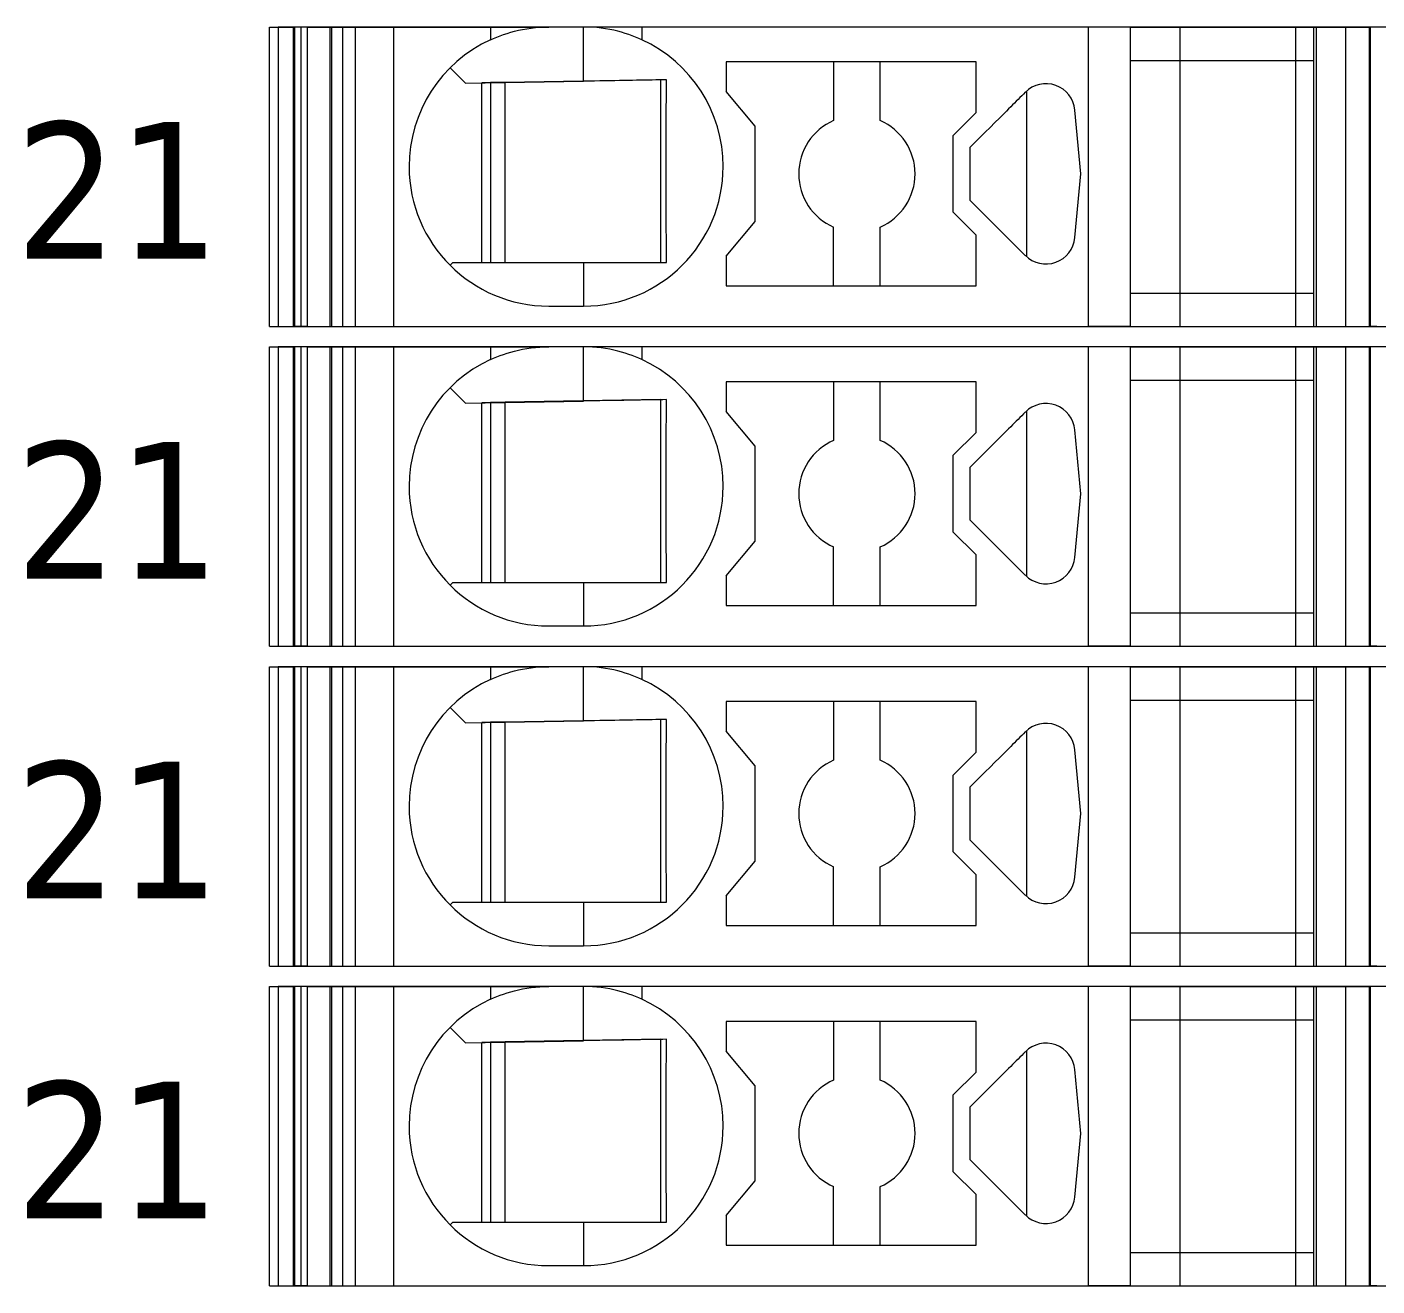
# Model space of a CAD drawing. Header units: millimetres. Extents: x 0 to 1680, y 0 to 1188.
# Drawn here: x 896.68 to 919.89, y 501.85 to 523.5 of the extents above; entities that cross this region are included whole.
import ezdxf
from ezdxf.enums import TextEntityAlignment as Align

# ---------------------------------------------------------------- set-up
doc = ezdxf.new("R2010")
doc.units = ezdxf.units.MM
for name, color, linetype, lineweight in [('EPLAN309', 5, 'Continuous', 5), ('EPLAN493', 5, 'Continuous', 5), ('MAIN-1', 7, 'Continuous', 5), ('MAIN-2', 7, 'Continuous', 5)]:
    doc.layers.add(name, color=color, linetype=linetype, lineweight=lineweight)
doc.styles.add('Tahoma', font='')
doc.styles.get('Tahoma').set_extended_font_data('Tahoma')

# ---------------------------------------------------------------- blocks, each defined once
blk = doc.blocks.new('EPLSYM_LibrarySPECIAL_Symbol12_Variant0_Placement8_18')
at = {"layer": 'EPLAN309', "lineweight": 13, "ltscale": 16}
blk.add_lwpolyline([(0, -5.15), (68.15, -5.15), (68.15, 0), (0, 0)], close=True, dxfattribs=at)
at = {"layer": 'EPLAN493', "color": 5, "style": 'Tahoma'}
blk.add_attdef('17_20450', text='', height=2.3478, dxfattribs=at).set_placement((0, -21.83478), align=Align.MIDDLE_RIGHT)
blk = doc.blocks.new('EPLSYM_LibrarySPECIAL_Symbol12_Variant0_Placement8_19')
at = {"layer": 'EPLAN309', "lineweight": 13, "ltscale": 16}
blk.add_lwpolyline([(0, -5.15), (68.15, -5.15), (68.15, 0), (0, 0)], close=True, dxfattribs=at)
at = {"layer": 'EPLAN493', "color": 5, "style": 'Tahoma'}
blk.add_attdef('17_20450', text='', height=2.3478, dxfattribs=at).set_placement((0, -21.83478), align=Align.MIDDLE_RIGHT)
blk = doc.blocks.new('EPLSYM_LibrarySPECIAL_Symbol12_Variant0_Placement8_20')
at = {"layer": 'EPLAN309', "lineweight": 13, "ltscale": 16}
blk.add_lwpolyline([(0, -5.15), (68.15, -5.15), (68.15, 0), (0, 0)], close=True, dxfattribs=at)
at = {"layer": 'EPLAN493', "color": 5, "style": 'Tahoma'}
blk.add_attdef('17_20450', text='', height=2.3478, dxfattribs=at).set_placement((0, -21.83478), align=Align.MIDDLE_RIGHT)
blk = doc.blocks.new('EPLSYM_LibrarySPECIAL_Symbol12_Variant0_Placement8_21')
at = {"layer": 'EPLAN309', "lineweight": 13, "ltscale": 16}
blk.add_lwpolyline([(0, -5.15), (68.15, -5.15), (68.15, 0), (0, 0)], close=True, dxfattribs=at)
at = {"layer": 'EPLAN493', "color": 5, "style": 'Tahoma'}
blk.add_attdef('17_20450', text='', height=2.3478, dxfattribs=at).set_placement((0, -21.83478), align=Align.MIDDLE_RIGHT)

msp = doc.modelspace()

# ---------------------------------------------------------------- linework, layer by layer
at = {"layer": 'MAIN-1'}
for p, q in [((900.85, 523.5), (901.284, 523.5)), ((900.85, 518.35), (900.85, 523.5)), ((901.393, 523.5), (901.284, 523.5)), ((901.284, 518.35), (901.284, 523.5)), ((901.501, 523.5), (901.393, 523.5)), ((901.393, 518.35), (901.393, 523.5)), ((901.501, 523.5), (904.65, 523.5)), ((901.501, 518.35), (901.501, 523.5)), ((904.65, 523.5), (905.65, 523.5)), ((904.65, 523.5), (904.65, 523.282)), ((905.497, 523.495), (905.573, 523.499)), ((905.573, 523.499), (905.65, 523.5)), ((906.25, 523.5), (905.65, 523.5)), ((906.327, 523.499), (906.25, 523.5)), ((907.25, 523.5), (906.25, 523.5)), ((906.25, 522.568), (906.25, 523.5)), ((906.403, 523.495), (906.327, 523.499)), ((914.932, 523.5), (907.25, 523.5)), ((907.25, 523.5), (907.25, 523.282)), ((915.65, 523.5), (914.932, 523.5)), ((914.932, 518.35), (914.932, 523.5)), ((915.65, 523.5), (918.8, 523.5)), ((915.65, 523.5), (915.65, 518.35)), ((918.8, 523.5), (919.35, 523.5)), ((918.8, 523.5), (918.8, 518.35)), ((919.35, 523.5), (919.784, 523.5)), ((919.35, 523.5), (919.35, 518.35)), ((919.893, 523.5), (919.784, 523.5)), ((919.784, 518.35), (919.784, 523.5)), ((904.65, 523.282), (904.702, 523.305)), ((904.702, 523.305), (904.756, 523.327)), ((904.756, 523.327), (904.813, 523.349)), ((904.813, 523.349), (904.872, 523.37)), ((904.872, 523.37), (904.933, 523.39)), ((904.933, 523.39), (904.997, 523.409)), ((904.997, 523.409), (905.063, 523.427)), ((905.063, 523.427), (905.131, 523.443)), ((905.131, 523.443), (905.201, 523.458)), ((905.201, 523.458), (905.272, 523.47)), ((905.272, 523.47), (905.346, 523.481)), ((905.346, 523.481), (905.421, 523.489)), ((905.421, 523.489), (905.497, 523.495)), ((906.479, 523.489), (906.403, 523.495)), ((906.554, 523.481), (906.479, 523.489)), ((906.628, 523.47), (906.554, 523.481)), ((906.699, 523.458), (906.628, 523.47)), ((906.769, 523.443), (906.699, 523.458)), ((906.837, 523.427), (906.769, 523.443)), ((906.903, 523.409), (906.837, 523.427)), ((906.967, 523.39), (906.903, 523.409)), ((907.028, 523.37), (906.967, 523.39)), ((907.087, 523.349), (907.028, 523.37)), ((907.144, 523.327), (907.087, 523.349)), ((907.198, 523.305), (907.144, 523.327)), ((907.25, 523.282), (907.198, 523.305)), ((908.7, 522.9), (908.7, 522.389)), ((913, 522.9), (908.7, 522.9)), ((910.55, 522.9), (910.55, 521.892)), ((911.35, 521.892), (911.35, 522.9)), ((913, 522.029), (913, 522.9)), ((915.65, 522.925), (918.8, 522.925)), ((903.953, 522.797), (904.217, 522.533)), ((904.217, 522.533), (906.25, 522.568)), ((906.345, 522.57), (906.25, 522.568)), ((906.438, 522.571), (906.345, 522.57)), ((906.53, 522.573), (906.438, 522.571)), ((906.618, 522.575), (906.53, 522.573)), ((906.703, 522.576), (906.618, 522.575)), ((906.786, 522.577), (906.703, 522.576)), ((906.865, 522.579), (906.786, 522.577)), ((906.943, 522.58), (906.865, 522.579)), ((907.017, 522.581), (906.943, 522.58)), ((907.09, 522.582), (907.017, 522.581)), ((907.16, 522.584), (907.09, 522.582)), ((907.229, 522.585), (907.16, 522.584)), ((907.297, 522.586), (907.229, 522.585)), ((907.363, 522.587), (907.297, 522.586)), ((907.428, 522.588), (907.363, 522.587)), ((907.491, 522.589), (907.428, 522.588)), ((907.554, 522.59), (907.491, 522.589)), ((907.615, 522.591), (907.554, 522.59)), ((907.579, 519.45), (907.579, 522.591)), ((907.676, 522.592), (907.615, 522.591)), ((907.676, 522.522), (907.676, 522.592)), ((904.5, 519.45), (904.5, 522.538)), ((904.65, 522.54), (904.65, 519.45)), ((904.9, 519.45), (904.9, 522.545)), ((907.673, 522.303), (907.674, 522.377)), ((907.674, 522.377), (907.675, 522.45)), ((907.675, 522.45), (907.676, 522.522)), ((909.2, 521.793), (908.7, 522.389)), ((913.815, 522.347), (913.784, 522.316)), ((913.846, 522.379), (913.815, 522.347)), ((913.867, 522.398), (913.867, 519.552)), ((907.671, 522.07), (907.672, 522.149)), ((907.672, 522.149), (907.673, 522.227)), ((907.673, 522.227), (907.673, 522.303)), ((913.594, 522.126), (913.558, 522.09)), ((913.627, 522.159), (913.594, 522.126)), ((913.658, 522.191), (913.627, 522.159)), ((913.69, 522.222), (913.658, 522.191)), ((913.721, 522.253), (913.69, 522.222)), ((913.752, 522.285), (913.721, 522.253)), ((913.784, 522.316), (913.752, 522.285)), ((907.669, 521.817), (907.67, 521.904)), ((907.67, 521.988), (907.671, 522.07)), ((907.67, 521.904), (907.67, 521.988)), ((912.6, 521.629), (913, 522.029)), ((913.402, 521.934), (913.323, 521.856)), ((913.443, 521.975), (913.402, 521.934)), ((913.483, 522.015), (913.443, 521.975)), ((913.521, 522.053), (913.483, 522.015)), ((913.558, 522.09), (913.521, 522.053)), ((914.802, 520.975), (914.698, 522.072)), ((907.668, 521.632), (907.669, 521.726)), ((907.669, 521.726), (907.669, 521.817)), ((909.2, 520.157), (909.2, 521.793)), ((913.158, 521.69), (913.072, 521.604)), ((913.242, 521.774), (913.158, 521.69)), ((913.323, 521.856), (913.242, 521.774)), ((907.667, 521.431), (907.668, 521.534)), ((907.667, 521.324), (907.667, 521.431)), ((907.668, 521.534), (907.668, 521.632)), ((912.6, 521.629), (912.6, 520.321)), ((912.986, 521.518), (912.9, 521.432)), ((912.9, 521.302), (912.9, 521.432)), ((913.072, 521.604), (912.986, 521.518)), ((907.667, 521.213), (907.667, 521.324)), ((907.667, 521.1), (907.667, 521.213)), ((912.9, 521.171), (912.9, 521.302)), ((907.667, 520.979), (907.667, 521.1)), ((907.667, 520.861), (907.667, 520.979)), ((912.9, 521.04), (912.9, 521.171)), ((912.9, 520.91), (912.9, 521.04)), ((914.698, 519.878), (914.802, 520.975)), ((907.667, 520.747), (907.667, 520.861)), ((907.668, 520.638), (907.667, 520.747)), ((912.9, 520.779), (912.9, 520.91)), ((912.9, 520.648), (912.9, 520.779)), ((907.668, 520.534), (907.668, 520.638)), ((907.669, 520.434), (907.668, 520.534)), ((912.9, 520.518), (912.9, 520.648)), ((912.9, 520.518), (913.846, 519.571)), ((907.669, 520.339), (907.669, 520.434)), ((907.67, 520.248), (907.669, 520.339)), ((907.671, 520.159), (907.67, 520.248)), ((913, 519.921), (912.6, 520.321)), ((907.672, 520.073), (907.671, 520.159)), ((907.672, 519.99), (907.672, 520.073)), ((908.7, 519.561), (909.2, 520.157)), ((910.55, 519.05), (910.55, 520.058)), ((911.35, 519.05), (911.35, 520.058)), ((907.673, 519.908), (907.672, 519.99)), ((907.674, 519.829), (907.673, 519.908)), ((907.675, 519.75), (907.674, 519.829)), ((913, 519.05), (913, 519.921)), ((907.676, 519.674), (907.675, 519.75)), ((907.676, 519.598), (907.676, 519.674)), ((907.677, 519.524), (907.676, 519.598)), ((908.7, 519.561), (908.7, 519.05)), ((904, 519.45), (903.953, 519.403)), ((904, 519.45), (906.25, 519.45)), ((906.25, 519.45), (906.342, 519.45)), ((906.25, 519.45), (906.25, 518.7)), ((906.342, 519.45), (906.433, 519.45)), ((906.433, 519.45), (906.523, 519.45)), ((906.523, 519.45), (906.61, 519.45)), ((906.61, 519.45), (906.695, 519.45)), ((906.695, 519.45), (906.778, 519.45)), ((906.778, 519.45), (906.858, 519.45)), ((906.858, 519.45), (906.936, 519.45)), ((906.936, 519.45), (907.011, 519.45)), ((907.011, 519.45), (907.085, 519.45)), ((907.085, 519.45), (907.157, 519.45)), ((907.157, 519.45), (907.226, 519.45)), ((907.226, 519.45), (907.295, 519.45)), ((907.295, 519.45), (907.361, 519.45)), ((907.361, 519.45), (907.427, 519.45)), ((907.427, 519.45), (907.491, 519.45)), ((907.491, 519.45), (907.555, 519.45)), ((907.555, 519.45), (907.617, 519.45)), ((907.617, 519.45), (907.678, 519.45)), ((907.678, 519.45), (907.677, 519.524)), ((908.7, 519.05), (913, 519.05)), ((915.65, 518.925), (918.8, 518.925)), ((905.65, 518.7), (906.25, 518.7)), ((900.85, 518.35), (901.284, 518.35)), ((901.393, 518.35), (901.284, 518.35)), ((901.501, 518.35), (901.393, 518.35)), ((901.501, 518.35), (914.932, 518.35)), ((915.65, 518.35), (914.932, 518.35)), ((915.65, 518.35), (918.8, 518.35)), ((918.8, 518.35), (919.35, 518.35)), ((919.35, 518.35), (919.784, 518.35)), ((919.893, 518.35), (919.784, 518.35)), ((900.85, 518), (901.284, 518)), ((900.85, 512.85), (900.85, 518)), ((901.393, 518), (901.284, 518)), ((901.284, 512.85), (901.284, 518)), ((901.501, 518), (901.393, 518)), ((901.393, 512.85), (901.393, 518)), ((901.501, 518), (904.65, 518)), ((901.501, 512.85), (901.501, 518)), ((904.65, 518), (905.65, 518)), ((904.65, 518), (904.65, 517.782)), ((904.997, 517.909), (905.063, 517.927)), ((905.063, 517.927), (905.131, 517.943)), ((905.131, 517.943), (905.201, 517.958)), ((905.201, 517.958), (905.272, 517.97)), ((905.272, 517.97), (905.346, 517.981)), ((905.346, 517.981), (905.421, 517.989)), ((905.421, 517.989), (905.497, 517.995)), ((905.497, 517.995), (905.573, 517.999)), ((905.573, 517.999), (905.65, 518)), ((906.25, 518), (905.65, 518)), ((906.327, 517.999), (906.25, 518)), ((907.25, 518), (906.25, 518)), ((906.25, 517.068), (906.25, 518)), ((906.403, 517.995), (906.327, 517.999)), ((906.479, 517.989), (906.403, 517.995)), ((906.554, 517.981), (906.479, 517.989)), ((906.628, 517.97), (906.554, 517.981)), ((906.699, 517.958), (906.628, 517.97)), ((906.769, 517.943), (906.699, 517.958)), ((906.837, 517.927), (906.769, 517.943)), ((906.903, 517.909), (906.837, 517.927)), ((914.932, 518), (907.25, 518)), ((907.25, 518), (907.25, 517.782)), ((915.65, 518), (914.932, 518)), ((914.932, 512.85), (914.932, 518)), ((915.65, 518), (918.8, 518)), ((915.65, 518), (915.65, 512.85)), ((918.8, 518), (919.35, 518)), ((918.8, 518), (918.8, 512.85)), ((919.35, 518), (919.784, 518)), ((919.35, 518), (919.35, 512.85)), ((919.893, 518), (919.784, 518)), ((919.784, 512.85), (919.784, 518)), ((904.65, 517.782), (904.702, 517.805)), ((904.702, 517.805), (904.756, 517.827)), ((904.756, 517.827), (904.813, 517.849)), ((904.813, 517.849), (904.872, 517.87)), ((904.872, 517.87), (904.933, 517.89)), ((904.933, 517.89), (904.997, 517.909)), ((906.967, 517.89), (906.903, 517.909)), ((907.028, 517.87), (906.967, 517.89)), ((907.087, 517.849), (907.028, 517.87)), ((907.144, 517.827), (907.087, 517.849)), ((907.198, 517.805), (907.144, 517.827)), ((907.25, 517.782), (907.198, 517.805)), ((903.953, 517.297), (904.217, 517.033)), ((908.7, 517.4), (908.7, 516.889)), ((913, 517.4), (908.7, 517.4)), ((910.55, 517.4), (910.55, 516.392)), ((911.35, 516.392), (911.35, 517.4)), ((913, 516.529), (913, 517.4)), ((915.65, 517.425), (918.8, 517.425)), ((904.217, 517.033), (906.25, 517.068)), ((904.5, 513.95), (904.5, 517.038)), ((904.65, 517.04), (904.65, 513.95)), ((904.9, 513.95), (904.9, 517.045)), ((906.345, 517.07), (906.25, 517.068)), ((906.438, 517.071), (906.345, 517.07)), ((906.53, 517.073), (906.438, 517.071)), ((906.618, 517.075), (906.53, 517.073)), ((906.703, 517.076), (906.618, 517.075)), ((906.786, 517.077), (906.703, 517.076)), ((906.865, 517.079), (906.786, 517.077)), ((906.943, 517.08), (906.865, 517.079)), ((907.017, 517.081), (906.943, 517.08)), ((907.09, 517.082), (907.017, 517.081)), ((907.16, 517.084), (907.09, 517.082)), ((907.229, 517.085), (907.16, 517.084)), ((907.297, 517.086), (907.229, 517.085)), ((907.363, 517.087), (907.297, 517.086)), ((907.428, 517.088), (907.363, 517.087)), ((907.491, 517.089), (907.428, 517.088)), ((907.554, 517.09), (907.491, 517.089)), ((907.615, 517.091), (907.554, 517.09)), ((907.579, 513.95), (907.579, 517.091)), ((907.676, 517.092), (907.615, 517.091)), ((907.675, 516.95), (907.676, 517.022)), ((907.676, 517.022), (907.676, 517.092)), ((907.673, 516.803), (907.674, 516.877)), ((907.673, 516.727), (907.673, 516.803)), ((907.674, 516.877), (907.675, 516.95)), ((909.2, 516.293), (908.7, 516.889)), ((913.752, 516.785), (913.721, 516.753)), ((913.784, 516.816), (913.752, 516.785)), ((913.815, 516.847), (913.784, 516.816)), ((913.846, 516.879), (913.815, 516.847)), ((913.867, 516.898), (913.867, 514.052)), ((907.67, 516.488), (907.671, 516.57)), ((907.671, 516.57), (907.672, 516.649)), ((907.672, 516.649), (907.673, 516.727)), ((913.521, 516.553), (913.483, 516.515)), ((913.558, 516.59), (913.521, 516.553)), ((913.594, 516.626), (913.558, 516.59)), ((913.627, 516.659), (913.594, 516.626)), ((913.658, 516.691), (913.627, 516.659)), ((913.69, 516.722), (913.658, 516.691)), ((913.721, 516.753), (913.69, 516.722)), ((914.802, 515.475), (914.698, 516.572)), ((907.669, 516.317), (907.67, 516.404)), ((907.669, 516.226), (907.669, 516.317)), ((907.67, 516.404), (907.67, 516.488)), ((912.6, 516.129), (913, 516.529)), ((913.323, 516.356), (913.242, 516.274)), ((913.402, 516.434), (913.323, 516.356)), ((913.443, 516.475), (913.402, 516.434)), ((913.483, 516.515), (913.443, 516.475)), ((907.668, 516.132), (907.669, 516.226)), ((907.668, 516.034), (907.668, 516.132)), ((909.2, 514.657), (909.2, 516.293)), ((912.6, 516.129), (912.6, 514.821)), ((913.072, 516.104), (912.986, 516.018)), ((913.158, 516.19), (913.072, 516.104)), ((913.242, 516.274), (913.158, 516.19)), ((907.667, 515.931), (907.668, 516.034)), ((907.667, 515.824), (907.667, 515.931)), ((912.986, 516.018), (912.9, 515.932)), ((912.9, 515.802), (912.9, 515.932)), ((907.667, 515.713), (907.667, 515.824)), ((907.667, 515.6), (907.667, 515.713)), ((912.9, 515.671), (912.9, 515.802)), ((912.9, 515.54), (912.9, 515.671)), ((907.667, 515.479), (907.667, 515.6)), ((907.667, 515.361), (907.667, 515.479)), ((912.9, 515.41), (912.9, 515.54)), ((912.9, 515.279), (912.9, 515.41)), ((914.698, 514.378), (914.802, 515.475)), ((907.667, 515.247), (907.667, 515.361)), ((907.668, 515.138), (907.667, 515.247)), ((912.9, 515.148), (912.9, 515.279)), ((912.9, 515.018), (912.9, 515.148)), ((907.668, 515.034), (907.668, 515.138)), ((907.669, 514.934), (907.668, 515.034)), ((907.669, 514.839), (907.669, 514.934)), ((912.9, 515.018), (913.846, 514.071)), ((907.67, 514.748), (907.669, 514.839)), ((907.671, 514.659), (907.67, 514.748)), ((913, 514.421), (912.6, 514.821)), ((907.672, 514.573), (907.671, 514.659)), ((907.672, 514.49), (907.672, 514.573)), ((907.673, 514.408), (907.672, 514.49)), ((908.7, 514.061), (909.2, 514.657)), ((910.55, 513.55), (910.55, 514.558)), ((911.35, 513.55), (911.35, 514.558)), ((907.674, 514.329), (907.673, 514.408)), ((907.675, 514.25), (907.674, 514.329)), ((907.676, 514.174), (907.675, 514.25)), ((913, 513.55), (913, 514.421)), ((907.676, 514.098), (907.676, 514.174)), ((907.677, 514.024), (907.676, 514.098)), ((907.678, 513.95), (907.677, 514.024)), ((908.7, 514.061), (908.7, 513.55)), ((904, 513.95), (903.953, 513.903)), ((904, 513.95), (906.25, 513.95)), ((906.25, 513.95), (906.342, 513.95)), ((906.25, 513.95), (906.25, 513.2)), ((906.342, 513.95), (906.433, 513.95)), ((906.433, 513.95), (906.523, 513.95)), ((906.523, 513.95), (906.61, 513.95)), ((906.61, 513.95), (906.695, 513.95)), ((906.695, 513.95), (906.778, 513.95)), ((906.778, 513.95), (906.858, 513.95)), ((906.858, 513.95), (906.936, 513.95)), ((906.936, 513.95), (907.011, 513.95)), ((907.011, 513.95), (907.085, 513.95)), ((907.085, 513.95), (907.157, 513.95)), ((907.157, 513.95), (907.226, 513.95)), ((907.226, 513.95), (907.295, 513.95)), ((907.295, 513.95), (907.361, 513.95)), ((907.361, 513.95), (907.427, 513.95)), ((907.427, 513.95), (907.491, 513.95)), ((907.491, 513.95), (907.555, 513.95)), ((907.555, 513.95), (907.617, 513.95)), ((907.617, 513.95), (907.678, 513.95)), ((908.7, 513.55), (913, 513.55)), ((915.65, 513.425), (918.8, 513.425)), ((905.65, 513.2), (906.25, 513.2)), ((900.85, 512.85), (901.284, 512.85)), ((901.393, 512.85), (901.284, 512.85)), ((901.501, 512.85), (901.393, 512.85)), ((901.501, 512.85), (914.932, 512.85)), ((915.65, 512.85), (914.932, 512.85)), ((915.65, 512.85), (918.8, 512.85)), ((918.8, 512.85), (919.35, 512.85)), ((919.35, 512.85), (919.784, 512.85)), ((919.893, 512.85), (919.784, 512.85)), ((900.85, 512.5), (901.284, 512.5)), ((900.85, 507.35), (900.85, 512.5)), ((901.393, 512.5), (901.284, 512.5)), ((901.284, 507.35), (901.284, 512.5)), ((901.501, 512.5), (901.393, 512.5)), ((901.393, 507.35), (901.393, 512.5)), ((901.501, 512.5), (904.65, 512.5)), ((901.501, 507.35), (901.501, 512.5)), ((904.65, 512.5), (905.65, 512.5)), ((904.65, 512.5), (904.65, 512.282)), ((904.813, 512.349), (904.872, 512.37)), ((904.872, 512.37), (904.933, 512.39)), ((904.933, 512.39), (904.997, 512.409)), ((904.997, 512.409), (905.063, 512.427)), ((905.063, 512.427), (905.131, 512.443)), ((905.131, 512.443), (905.201, 512.458)), ((905.201, 512.458), (905.272, 512.47)), ((905.272, 512.47), (905.346, 512.481)), ((905.346, 512.481), (905.421, 512.489)), ((905.421, 512.489), (905.497, 512.495)), ((905.497, 512.495), (905.573, 512.499)), ((905.573, 512.499), (905.65, 512.5)), ((906.25, 512.5), (905.65, 512.5)), ((906.327, 512.499), (906.25, 512.5)), ((907.25, 512.5), (906.25, 512.5)), ((906.25, 511.568), (906.25, 512.5)), ((906.403, 512.495), (906.327, 512.499)), ((906.479, 512.489), (906.403, 512.495)), ((906.554, 512.481), (906.479, 512.489)), ((906.628, 512.47), (906.554, 512.481)), ((906.699, 512.458), (906.628, 512.47)), ((906.769, 512.443), (906.699, 512.458)), ((906.837, 512.427), (906.769, 512.443)), ((906.903, 512.409), (906.837, 512.427)), ((906.967, 512.39), (906.903, 512.409)), ((907.028, 512.37), (906.967, 512.39)), ((907.087, 512.349), (907.028, 512.37)), ((914.932, 512.5), (907.25, 512.5)), ((907.25, 512.5), (907.25, 512.282)), ((915.65, 512.5), (914.932, 512.5)), ((914.932, 507.35), (914.932, 512.5)), ((915.65, 512.5), (918.8, 512.5)), ((915.65, 512.5), (915.65, 507.35)), ((918.8, 512.5), (919.35, 512.5)), ((918.8, 512.5), (918.8, 507.35)), ((919.35, 512.5), (919.784, 512.5)), ((919.35, 512.5), (919.35, 507.35)), ((919.893, 512.5), (919.784, 512.5)), ((919.784, 507.35), (919.784, 512.5)), ((904.65, 512.282), (904.702, 512.305)), ((904.702, 512.305), (904.756, 512.327)), ((904.756, 512.327), (904.813, 512.349)), ((907.144, 512.327), (907.087, 512.349)), ((907.198, 512.305), (907.144, 512.327)), ((907.25, 512.282), (907.198, 512.305)), ((908.7, 511.9), (908.7, 511.389)), ((913, 511.9), (908.7, 511.9)), ((910.55, 511.9), (910.55, 510.892)), ((911.35, 510.892), (911.35, 511.9)), ((913, 511.029), (913, 511.9)), ((915.65, 511.925), (918.8, 511.925)), ((903.953, 511.797), (904.217, 511.533)), ((904.217, 511.533), (906.25, 511.568)), ((904.5, 508.45), (904.5, 511.538)), ((904.65, 511.54), (904.65, 508.45)), ((904.9, 508.45), (904.9, 511.545)), ((906.345, 511.57), (906.25, 511.568)), ((906.438, 511.571), (906.345, 511.57)), ((906.53, 511.573), (906.438, 511.571)), ((906.618, 511.575), (906.53, 511.573)), ((906.703, 511.576), (906.618, 511.575)), ((906.786, 511.577), (906.703, 511.576)), ((906.865, 511.579), (906.786, 511.577)), ((906.943, 511.58), (906.865, 511.579)), ((907.017, 511.581), (906.943, 511.58)), ((907.09, 511.582), (907.017, 511.581)), ((907.16, 511.584), (907.09, 511.582)), ((907.229, 511.585), (907.16, 511.584)), ((907.297, 511.586), (907.229, 511.585)), ((907.363, 511.587), (907.297, 511.586)), ((907.428, 511.588), (907.363, 511.587)), ((907.491, 511.589), (907.428, 511.588)), ((907.554, 511.59), (907.491, 511.589)), ((907.615, 511.591), (907.554, 511.59)), ((907.579, 508.45), (907.579, 511.591)), ((907.676, 511.592), (907.615, 511.591)), ((907.674, 511.377), (907.675, 511.45)), ((907.675, 511.45), (907.676, 511.522)), ((907.676, 511.522), (907.676, 511.592)), ((907.672, 511.149), (907.673, 511.227)), ((907.673, 511.303), (907.674, 511.377)), ((907.673, 511.227), (907.673, 511.303)), ((909.2, 510.793), (908.7, 511.389)), ((913.69, 511.222), (913.658, 511.191)), ((913.721, 511.253), (913.69, 511.222)), ((913.752, 511.285), (913.721, 511.253)), ((913.784, 511.316), (913.752, 511.285)), ((913.815, 511.347), (913.784, 511.316)), ((913.846, 511.379), (913.815, 511.347)), ((913.867, 511.398), (913.867, 508.552)), ((907.67, 510.988), (907.671, 511.07)), ((907.67, 510.904), (907.67, 510.988)), ((907.671, 511.07), (907.672, 511.149)), ((912.6, 510.629), (913, 511.029)), ((913.443, 510.975), (913.402, 510.934)), ((913.483, 511.015), (913.443, 510.975)), ((913.521, 511.053), (913.483, 511.015)), ((913.558, 511.09), (913.521, 511.053)), ((913.594, 511.126), (913.558, 511.09)), ((913.627, 511.159), (913.594, 511.126)), ((913.658, 511.191), (913.627, 511.159)), ((914.802, 509.975), (914.698, 511.072)), ((907.669, 510.817), (907.67, 510.904)), ((907.669, 510.726), (907.669, 510.817)), ((909.2, 509.157), (909.2, 510.793)), ((913.242, 510.774), (913.158, 510.69)), ((913.323, 510.856), (913.242, 510.774)), ((913.402, 510.934), (913.323, 510.856)), ((907.667, 510.431), (907.668, 510.534)), ((907.668, 510.632), (907.669, 510.726)), ((907.668, 510.534), (907.668, 510.632)), ((912.6, 510.629), (912.6, 509.321)), ((912.986, 510.518), (912.9, 510.432)), ((913.072, 510.604), (912.986, 510.518)), ((913.158, 510.69), (913.072, 510.604)), ((907.667, 510.324), (907.667, 510.431)), ((907.667, 510.213), (907.667, 510.324)), ((912.9, 510.302), (912.9, 510.432)), ((912.9, 510.171), (912.9, 510.302)), ((907.667, 510.1), (907.667, 510.213)), ((907.667, 509.979), (907.667, 510.1)), ((912.9, 510.04), (912.9, 510.171)), ((912.9, 509.91), (912.9, 510.04)), ((907.667, 509.861), (907.667, 509.979)), ((907.667, 509.747), (907.667, 509.861)), ((912.9, 509.779), (912.9, 509.91)), ((914.698, 508.878), (914.802, 509.975)), ((907.668, 509.638), (907.667, 509.747)), ((907.668, 509.534), (907.668, 509.638)), ((912.9, 509.648), (912.9, 509.779)), ((912.9, 509.518), (912.9, 509.648)), ((907.669, 509.434), (907.668, 509.534)), ((907.669, 509.339), (907.669, 509.434)), ((907.67, 509.248), (907.669, 509.339)), ((912.9, 509.518), (913.846, 508.571)), ((907.671, 509.159), (907.67, 509.248)), ((907.672, 509.073), (907.671, 509.159)), ((908.7, 508.561), (909.2, 509.157)), ((913, 508.921), (912.6, 509.321)), ((907.672, 508.99), (907.672, 509.073)), ((907.673, 508.908), (907.672, 508.99)), ((907.674, 508.829), (907.673, 508.908)), ((910.55, 508.05), (910.55, 509.058)), ((911.35, 508.05), (911.35, 509.058)), ((913, 508.05), (913, 508.921)), ((907.675, 508.75), (907.674, 508.829)), ((907.676, 508.674), (907.675, 508.75)), ((907.676, 508.598), (907.676, 508.674)), ((904, 508.45), (903.953, 508.403)), ((904, 508.45), (906.25, 508.45)), ((906.25, 508.45), (906.342, 508.45)), ((906.25, 508.45), (906.25, 507.7)), ((906.342, 508.45), (906.433, 508.45)), ((906.433, 508.45), (906.523, 508.45)), ((906.523, 508.45), (906.61, 508.45)), ((906.61, 508.45), (906.695, 508.45)), ((906.695, 508.45), (906.778, 508.45)), ((906.778, 508.45), (906.858, 508.45)), ((906.858, 508.45), (906.936, 508.45)), ((906.936, 508.45), (907.011, 508.45)), ((907.011, 508.45), (907.085, 508.45)), ((907.085, 508.45), (907.157, 508.45)), ((907.157, 508.45), (907.226, 508.45)), ((907.226, 508.45), (907.295, 508.45)), ((907.295, 508.45), (907.361, 508.45)), ((907.361, 508.45), (907.427, 508.45)), ((907.427, 508.45), (907.491, 508.45)), ((907.491, 508.45), (907.555, 508.45)), ((907.555, 508.45), (907.617, 508.45)), ((907.617, 508.45), (907.678, 508.45)), ((907.677, 508.524), (907.676, 508.598)), ((907.678, 508.45), (907.677, 508.524)), ((908.7, 508.561), (908.7, 508.05)), ((908.7, 508.05), (913, 508.05)), ((915.65, 507.925), (918.8, 507.925)), ((905.65, 507.7), (906.25, 507.7)), ((900.85, 507.35), (901.284, 507.35)), ((901.393, 507.35), (901.284, 507.35)), ((901.501, 507.35), (901.393, 507.35)), ((901.501, 507.35), (914.932, 507.35)), ((915.65, 507.35), (914.932, 507.35)), ((915.65, 507.35), (918.8, 507.35)), ((918.8, 507.35), (919.35, 507.35)), ((919.35, 507.35), (919.784, 507.35)), ((919.893, 507.35), (919.784, 507.35)), ((900.85, 507), (901.284, 507)), ((900.85, 501.85), (900.85, 507)), ((901.393, 507), (901.284, 507)), ((901.284, 501.85), (901.284, 507)), ((901.501, 507), (901.393, 507)), ((901.393, 501.85), (901.393, 507)), ((901.501, 507), (904.65, 507)), ((901.501, 501.85), (901.501, 507)), ((904.65, 507), (905.65, 507)), ((904.65, 507), (904.65, 506.782)), ((904.65, 506.782), (904.702, 506.805)), ((904.702, 506.805), (904.756, 506.827)), ((904.756, 506.827), (904.813, 506.849)), ((904.813, 506.849), (904.872, 506.87)), ((904.872, 506.87), (904.933, 506.89)), ((904.933, 506.89), (904.997, 506.909)), ((904.997, 506.909), (905.063, 506.927)), ((905.063, 506.927), (905.131, 506.943)), ((905.131, 506.943), (905.201, 506.958)), ((905.201, 506.958), (905.272, 506.97)), ((905.272, 506.97), (905.346, 506.981)), ((905.346, 506.981), (905.421, 506.989)), ((905.421, 506.989), (905.497, 506.995)), ((905.497, 506.995), (905.573, 506.999)), ((905.573, 506.999), (905.65, 507)), ((906.25, 507), (905.65, 507)), ((906.327, 506.999), (906.25, 507)), ((907.25, 507), (906.25, 507)), ((906.25, 506.068), (906.25, 507)), ((906.403, 506.995), (906.327, 506.999)), ((906.479, 506.989), (906.403, 506.995)), ((906.554, 506.981), (906.479, 506.989)), ((906.628, 506.97), (906.554, 506.981)), ((906.699, 506.958), (906.628, 506.97)), ((906.769, 506.943), (906.699, 506.958)), ((906.837, 506.927), (906.769, 506.943)), ((906.903, 506.909), (906.837, 506.927)), ((906.967, 506.89), (906.903, 506.909)), ((907.028, 506.87), (906.967, 506.89)), ((907.087, 506.849), (907.028, 506.87)), ((907.144, 506.827), (907.087, 506.849)), ((907.198, 506.805), (907.144, 506.827)), ((907.25, 506.782), (907.198, 506.805)), ((914.932, 507), (907.25, 507)), ((907.25, 507), (907.25, 506.782)), ((915.65, 507), (914.932, 507)), ((914.932, 501.85), (914.932, 507)), ((915.65, 507), (918.8, 507)), ((915.65, 507), (915.65, 501.85)), ((918.8, 507), (919.35, 507)), ((918.8, 507), (918.8, 501.85)), ((919.35, 507), (919.784, 507)), ((919.35, 507), (919.35, 501.85)), ((919.893, 507), (919.784, 507)), ((919.784, 501.85), (919.784, 507)), ((908.7, 506.4), (908.7, 505.889)), ((913, 506.4), (908.7, 506.4)), ((910.55, 506.4), (910.55, 505.392)), ((911.35, 505.392), (911.35, 506.4)), ((913, 505.529), (913, 506.4)), ((915.65, 506.425), (918.8, 506.425)), ((903.953, 506.297), (904.217, 506.033)), ((907.229, 506.085), (907.16, 506.084)), ((907.297, 506.086), (907.229, 506.085)), ((907.363, 506.087), (907.297, 506.086)), ((907.428, 506.088), (907.363, 506.087)), ((907.491, 506.089), (907.428, 506.088)), ((907.554, 506.09), (907.491, 506.089)), ((907.615, 506.091), (907.554, 506.09)), ((907.579, 502.95), (907.579, 506.091)), ((907.676, 506.092), (907.615, 506.091)), ((907.676, 506.022), (907.676, 506.092)), ((904.217, 506.033), (906.25, 506.068)), ((904.5, 502.95), (904.5, 506.038)), ((904.65, 506.04), (904.65, 502.95)), ((904.9, 502.95), (904.9, 506.045)), ((906.345, 506.07), (906.25, 506.068)), ((906.438, 506.071), (906.345, 506.07)), ((906.53, 506.073), (906.438, 506.071)), ((906.618, 506.075), (906.53, 506.073)), ((906.703, 506.076), (906.618, 506.075)), ((906.786, 506.077), (906.703, 506.076)), ((906.865, 506.079), (906.786, 506.077)), ((906.943, 506.08), (906.865, 506.079)), ((907.017, 506.081), (906.943, 506.08)), ((907.09, 506.082), (907.017, 506.081)), ((907.16, 506.084), (907.09, 506.082)), ((907.673, 505.803), (907.674, 505.877)), ((907.674, 505.877), (907.675, 505.95)), ((907.675, 505.95), (907.676, 506.022)), ((909.2, 505.293), (908.7, 505.889)), ((913.846, 505.879), (913.815, 505.847)), ((913.867, 505.898), (913.867, 503.052)), ((907.671, 505.57), (907.672, 505.649)), ((907.672, 505.649), (907.673, 505.727)), ((907.673, 505.727), (907.673, 505.803)), ((913.594, 505.626), (913.558, 505.59)), ((913.627, 505.659), (913.594, 505.626)), ((913.658, 505.691), (913.627, 505.659)), ((913.69, 505.722), (913.658, 505.691)), ((913.721, 505.753), (913.69, 505.722)), ((913.752, 505.785), (913.721, 505.753)), ((913.784, 505.816), (913.752, 505.785)), ((913.815, 505.847), (913.784, 505.816)), ((907.669, 505.317), (907.67, 505.404)), ((907.67, 505.488), (907.671, 505.57)), ((907.67, 505.404), (907.67, 505.488)), ((912.6, 505.129), (913, 505.529)), ((913.402, 505.434), (913.323, 505.356)), ((913.443, 505.475), (913.402, 505.434)), ((913.483, 505.515), (913.443, 505.475)), ((913.521, 505.553), (913.483, 505.515)), ((913.558, 505.59), (913.521, 505.553)), ((914.802, 504.475), (914.698, 505.572)), ((907.668, 505.132), (907.669, 505.226)), ((907.669, 505.226), (907.669, 505.317)), ((909.2, 503.657), (909.2, 505.293)), ((913.158, 505.19), (913.072, 505.104)), ((913.242, 505.274), (913.158, 505.19)), ((913.323, 505.356), (913.242, 505.274)), ((907.667, 504.931), (907.668, 505.034)), ((907.667, 504.824), (907.667, 504.931)), ((907.668, 505.034), (907.668, 505.132)), ((912.6, 505.129), (912.6, 503.821)), ((912.986, 505.018), (912.9, 504.932)), ((912.9, 504.802), (912.9, 504.932)), ((913.072, 505.104), (912.986, 505.018)), ((907.667, 504.713), (907.667, 504.824)), ((907.667, 504.6), (907.667, 504.713)), ((912.9, 504.671), (912.9, 504.802)), ((907.667, 504.479), (907.667, 504.6)), ((907.667, 504.361), (907.667, 504.479)), ((912.9, 504.54), (912.9, 504.671)), ((912.9, 504.41), (912.9, 504.54)), ((914.698, 503.378), (914.802, 504.475)), ((907.667, 504.247), (907.667, 504.361)), ((907.668, 504.138), (907.667, 504.247)), ((912.9, 504.279), (912.9, 504.41)), ((912.9, 504.148), (912.9, 504.279)), ((907.668, 504.034), (907.668, 504.138)), ((907.669, 503.934), (907.668, 504.034)), ((912.9, 504.018), (912.9, 504.148)), ((912.9, 504.018), (913.846, 503.071)), ((907.669, 503.839), (907.669, 503.934)), ((907.67, 503.748), (907.669, 503.839)), ((913, 503.421), (912.6, 503.821)), ((907.671, 503.659), (907.67, 503.748)), ((907.672, 503.573), (907.671, 503.659)), ((907.672, 503.49), (907.672, 503.573)), ((908.7, 503.061), (909.2, 503.657)), ((910.55, 502.55), (910.55, 503.558)), ((911.35, 502.55), (911.35, 503.558)), ((907.673, 503.408), (907.672, 503.49)), ((907.674, 503.329), (907.673, 503.408)), ((907.675, 503.25), (907.674, 503.329)), ((913, 502.55), (913, 503.421)), ((907.676, 503.174), (907.675, 503.25)), ((907.676, 503.098), (907.676, 503.174)), ((907.677, 503.024), (907.676, 503.098)), ((904, 502.95), (903.953, 502.903)), ((904, 502.95), (906.25, 502.95)), ((906.25, 502.95), (906.342, 502.95)), ((906.25, 502.95), (906.25, 502.2)), ((906.342, 502.95), (906.433, 502.95)), ((906.433, 502.95), (906.523, 502.95)), ((906.523, 502.95), (906.61, 502.95)), ((906.61, 502.95), (906.695, 502.95)), ((906.695, 502.95), (906.778, 502.95)), ((906.778, 502.95), (906.858, 502.95)), ((906.858, 502.95), (906.936, 502.95)), ((906.936, 502.95), (907.011, 502.95)), ((907.011, 502.95), (907.085, 502.95)), ((907.085, 502.95), (907.157, 502.95)), ((907.157, 502.95), (907.226, 502.95)), ((907.226, 502.95), (907.295, 502.95)), ((907.295, 502.95), (907.361, 502.95)), ((907.361, 502.95), (907.427, 502.95)), ((907.427, 502.95), (907.491, 502.95)), ((907.491, 502.95), (907.555, 502.95)), ((907.555, 502.95), (907.617, 502.95)), ((907.617, 502.95), (907.678, 502.95)), ((907.678, 502.95), (907.677, 503.024)), ((908.7, 503.061), (908.7, 502.55)), ((908.7, 502.55), (913, 502.55)), ((915.65, 502.425), (918.8, 502.425)), ((905.65, 502.2), (906.25, 502.2)), ((900.85, 501.85), (901.284, 501.85)), ((901.393, 501.85), (901.284, 501.85)), ((901.501, 501.85), (901.393, 501.85)), ((901.501, 501.85), (914.932, 501.85)), ((915.65, 501.85), (914.932, 501.85)), ((915.65, 501.85), (918.8, 501.85)), ((918.8, 501.85), (919.35, 501.85)), ((919.35, 501.85), (919.784, 501.85)), ((919.893, 501.85), (919.784, 501.85))]:
    msp.add_line(p, q, dxfattribs=at)
for centre, radius, start, end in [((905.65, 521.1), 2.4, 114.6244, 180), ((906.25, 521.1), 2.4, 0, 65.3756), ((914.2, 522.025), 0.5, 5.4404, 135), ((910.95, 520.975), 1, 113.5782, 180), ((910.95, 520.975), 1, 0, 66.4218), ((905.65, 521.1), 2.4, 180, 270), ((906.25, 521.1), 2.4, 270, 0), ((910.95, 520.975), 1, 180, 246.4218), ((910.95, 520.975), 1, 293.5782, 0), ((914.2, 519.925), 0.5, 225, 354.5596), ((905.65, 515.6), 2.4, 114.6244, 180), ((906.25, 515.6), 2.4, 0, 65.3756), ((914.2, 516.525), 0.5, 5.4404, 135), ((910.95, 515.475), 1, 113.5782, 180), ((910.95, 515.475), 1, 0, 66.4218), ((905.65, 515.6), 2.4, 180, 270), ((906.25, 515.6), 2.4, 270, 0), ((910.95, 515.475), 1, 180, 246.4218), ((910.95, 515.475), 1, 293.5782, 0), ((914.2, 514.425), 0.5, 225, 354.5596), ((905.65, 510.1), 2.4, 114.6244, 180), ((906.25, 510.1), 2.4, 0, 65.3756), ((914.2, 511.025), 0.5, 5.4404, 135), ((910.95, 509.975), 1, 113.5782, 180), ((910.95, 509.975), 1, 0, 66.4218), ((905.65, 510.1), 2.4, 180, 270), ((906.25, 510.1), 2.4, 270, 0), ((910.95, 509.975), 1, 180, 246.4218), ((910.95, 509.975), 1, 293.5782, 0), ((914.2, 508.925), 0.5, 225, 354.5596), ((905.65, 504.6), 2.4, 114.6244, 180), ((906.25, 504.6), 2.4, 0, 65.3756), ((914.2, 505.525), 0.5, 5.4404, 135), ((910.95, 504.475), 1, 113.5782, 180), ((910.95, 504.475), 1, 0, 66.4218), ((905.65, 504.6), 2.4, 180, 270), ((906.25, 504.6), 2.4, 270, 0), ((910.95, 504.475), 1, 180, 246.4218), ((910.95, 504.475), 1, 293.5782, 0), ((914.2, 503.425), 0.5, 225, 354.5596)]:
    msp.add_arc(centre, radius, start, end, dxfattribs=at)
at = {"layer": 'MAIN-2'}
for p, q in [((901.256, 523.5), (901.256, 518.35)), ((901.889, 518.35), (901.889, 523.5)), ((901.917, 523.5), (901.917, 518.35)), ((902.102, 523.5), (902.102, 518.35)), ((902.32, 523.5), (902.32, 518.35)), ((902.981, 523.5), (902.981, 518.35)), ((916.506, 518.35), (916.506, 523.5)), ((918.491, 523.5), (918.491, 518.35)), ((918.85, 523.5), (918.85, 518.35)), ((919.756, 523.5), (919.756, 518.35)), ((904.9, 522.553), (907.579, 522.6)), ((907.579, 522.6), (907.676, 522.592)), ((907.579, 522.591), (907.579, 522.6)), ((904.217, 522.533), (904.5, 522.538)), ((904.65, 522.542), (904.5, 522.539)), ((904.5, 522.539), (904.5, 522.538)), ((904.5, 522.538), (904.5, 522.538)), ((904.9, 522.548), (904.65, 522.543)), ((904.65, 522.542), (904.65, 522.543)), ((904.65, 522.542), (904.65, 522.54)), ((904.9, 522.548), (904.9, 522.553)), ((904.9, 522.545), (904.9, 522.548)), ((904.65, 519.45), (904.65, 519.45)), ((904.9, 519.45), (904.9, 519.45)), ((901.256, 518), (901.256, 512.85)), ((901.889, 512.85), (901.889, 518)), ((901.917, 518), (901.917, 512.85)), ((902.102, 518), (902.102, 512.85)), ((902.32, 518), (902.32, 512.85)), ((902.981, 518), (902.981, 512.85)), ((916.506, 512.85), (916.506, 518)), ((918.491, 518), (918.491, 512.85)), ((918.85, 518), (918.85, 512.85)), ((919.756, 518), (919.756, 512.85)), ((904.217, 517.033), (904.5, 517.038)), ((904.65, 517.042), (904.5, 517.039)), ((904.5, 517.039), (904.5, 517.038)), ((904.5, 517.038), (904.5, 517.038)), ((904.9, 517.048), (904.65, 517.043)), ((904.65, 517.042), (904.65, 517.043)), ((904.65, 517.042), (904.65, 517.04)), ((904.9, 517.053), (907.579, 517.1)), ((904.9, 517.048), (904.9, 517.053)), ((904.9, 517.045), (904.9, 517.048)), ((907.579, 517.1), (907.676, 517.092)), ((907.579, 517.091), (907.579, 517.1)), ((904.65, 513.95), (904.65, 513.95)), ((904.9, 513.95), (904.9, 513.95)), ((901.256, 512.5), (901.256, 507.35)), ((901.889, 507.35), (901.889, 512.5)), ((901.917, 512.5), (901.917, 507.35)), ((902.102, 512.5), (902.102, 507.35)), ((902.32, 512.5), (902.32, 507.35)), ((902.981, 512.5), (902.981, 507.35)), ((916.506, 507.35), (916.506, 512.5)), ((918.491, 512.5), (918.491, 507.35)), ((918.85, 512.5), (918.85, 507.35)), ((919.756, 512.5), (919.756, 507.35)), ((904.217, 511.533), (904.5, 511.538)), ((904.65, 511.542), (904.5, 511.539)), ((904.5, 511.539), (904.5, 511.538)), ((904.5, 511.538), (904.5, 511.538)), ((904.9, 511.548), (904.65, 511.543)), ((904.65, 511.542), (904.65, 511.543)), ((904.65, 511.542), (904.65, 511.54)), ((904.9, 511.553), (907.579, 511.6)), ((904.9, 511.548), (904.9, 511.553)), ((904.9, 511.545), (904.9, 511.548)), ((907.579, 511.6), (907.676, 511.592)), ((907.579, 511.591), (907.579, 511.6)), ((904.65, 508.45), (904.65, 508.45)), ((904.9, 508.45), (904.9, 508.45)), ((901.256, 507), (901.256, 501.85)), ((901.889, 501.85), (901.889, 507)), ((901.917, 507), (901.917, 501.85)), ((902.102, 507), (902.102, 501.85)), ((902.32, 507), (902.32, 501.85)), ((902.981, 507), (902.981, 501.85)), ((916.506, 501.85), (916.506, 507)), ((918.491, 507), (918.491, 501.85)), ((918.85, 507), (918.85, 501.85)), ((919.756, 507), (919.756, 501.85)), ((904.9, 506.053), (907.579, 506.1)), ((907.579, 506.1), (907.676, 506.092)), ((907.579, 506.091), (907.579, 506.1)), ((904.217, 506.033), (904.5, 506.038)), ((904.65, 506.042), (904.5, 506.039)), ((904.5, 506.039), (904.5, 506.038)), ((904.5, 506.038), (904.5, 506.038)), ((904.9, 506.048), (904.65, 506.043)), ((904.65, 506.042), (904.65, 506.043)), ((904.65, 506.042), (904.65, 506.04)), ((904.9, 506.048), (904.9, 506.053)), ((904.9, 506.045), (904.9, 506.048)), ((904.65, 502.95), (904.65, 502.95)), ((904.9, 502.95), (904.9, 502.95))]:
    msp.add_line(p, q, dxfattribs=at)

# ---------------------------------------------------------------- block references
ref = msp.add_blockref('EPLSYM_LibrarySPECIAL_Symbol12_Variant0_Placement8_18', (901, 523.5))
ref.add_attrib('17_20450', '21', dxfattribs={"layer": 'EPLAN493', "color": 5, "height": 2.3478, "style": 'Tahoma'}).set_placement((900, 520.69), align=Align.MIDDLE_RIGHT)
ref = msp.add_blockref('EPLSYM_LibrarySPECIAL_Symbol12_Variant0_Placement8_19', (901, 518))
ref.add_attrib('17_20450', '21', dxfattribs={"layer": 'EPLAN493', "color": 5, "height": 2.3478, "style": 'Tahoma'}).set_placement((900, 515.19), align=Align.MIDDLE_RIGHT)
ref = msp.add_blockref('EPLSYM_LibrarySPECIAL_Symbol12_Variant0_Placement8_20', (901, 512.5))
ref.add_attrib('17_20450', '21', dxfattribs={"layer": 'EPLAN493', "color": 5, "height": 2.3478, "style": 'Tahoma'}).set_placement((900, 509.69), align=Align.MIDDLE_RIGHT)
ref = msp.add_blockref('EPLSYM_LibrarySPECIAL_Symbol12_Variant0_Placement8_21', (901, 507))
ref.add_attrib('17_20450', '21', dxfattribs={"layer": 'EPLAN493', "color": 5, "height": 2.3478, "style": 'Tahoma'}).set_placement((900, 504.19), align=Align.MIDDLE_RIGHT)

doc.saveas('drawing.dxf')
